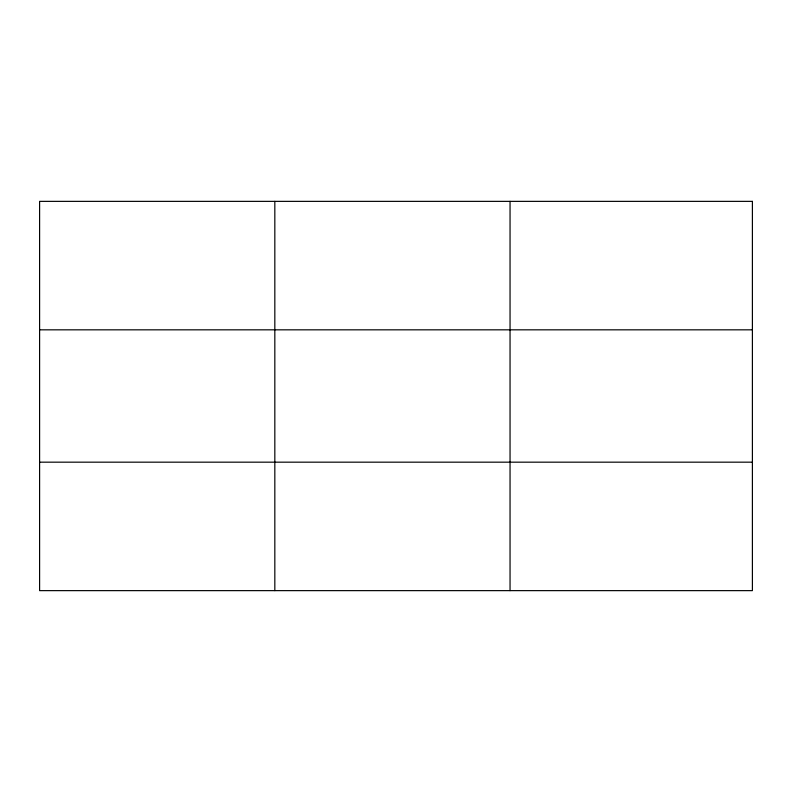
<?xml version="1.0" encoding="UTF-8"?>
<svg xmlns="http://www.w3.org/2000/svg" width="792" height="792" viewBox="0 0 792 792"><rect width="100%" height="100%" fill="white"/><g stroke="black" fill="none" stroke-linecap="round" stroke-linejoin="round"><path stroke-width="1.19" d="M274.824 201.366L274.824 590.634M510.048 201.366L510.048 590.634M39.6 329.828L752.4 329.828M39.6 462.172L752.4 462.172M752.4 201.366L752.4 590.634L39.6 590.634L39.6 201.366L752.4 201.366"/></g></svg>
